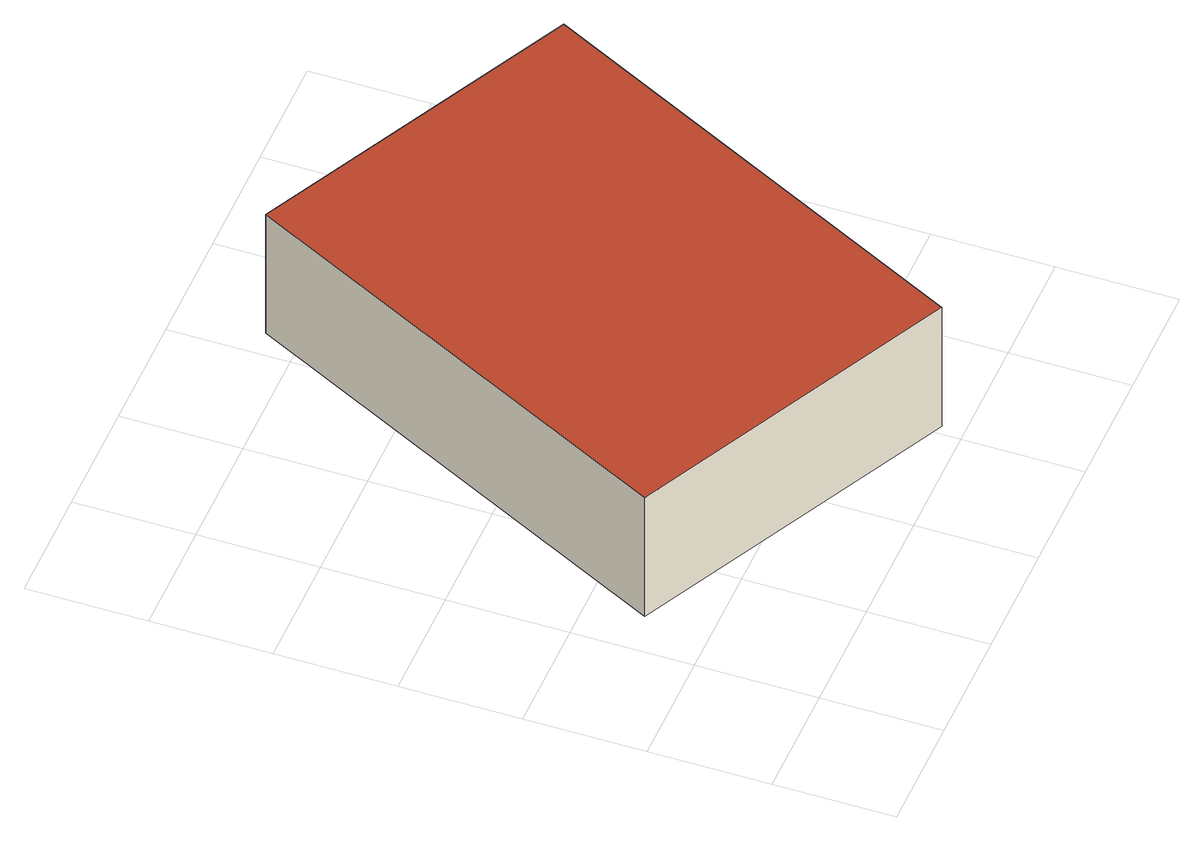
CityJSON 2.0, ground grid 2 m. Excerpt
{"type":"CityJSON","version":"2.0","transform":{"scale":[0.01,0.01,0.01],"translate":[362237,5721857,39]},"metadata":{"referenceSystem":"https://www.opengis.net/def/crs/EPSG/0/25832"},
"CityObjects":{
"building1":{"type":"Building","attributes":{"Geometrietyp2DReferenz":"3000","Gemeindeschluessel":"05562012","function":"31001_2463","roofType":"1000","measuredHeight":2.47},"address":[{"country":"Germany","locality":"Dorsten","thoroughfareNumber":"53","thoroughfareName":"Gildenweg"}],"geometry":[{"type":"Solid","lod":"2","boundaries":[[[[0,1,2,3]],[[4,5,1,0]],[[6,7,5,4]],[[3,2,7,6]],[[4,0,3,6]],[[1,5,7,2]]]],"semantics":{"surfaces":[{"type":"WallSurface"},{"type":"RoofSurface"},{"type":"GroundSurface"}],"values":[[0,0,0,0,1,2]]}}]}
},
"vertices":[
[991,785,259],[991,785,12],[447,1057,12],[447,1057,259],[617,37,259],[617,37,12],[73,308,259],[73,308,12]
]}
